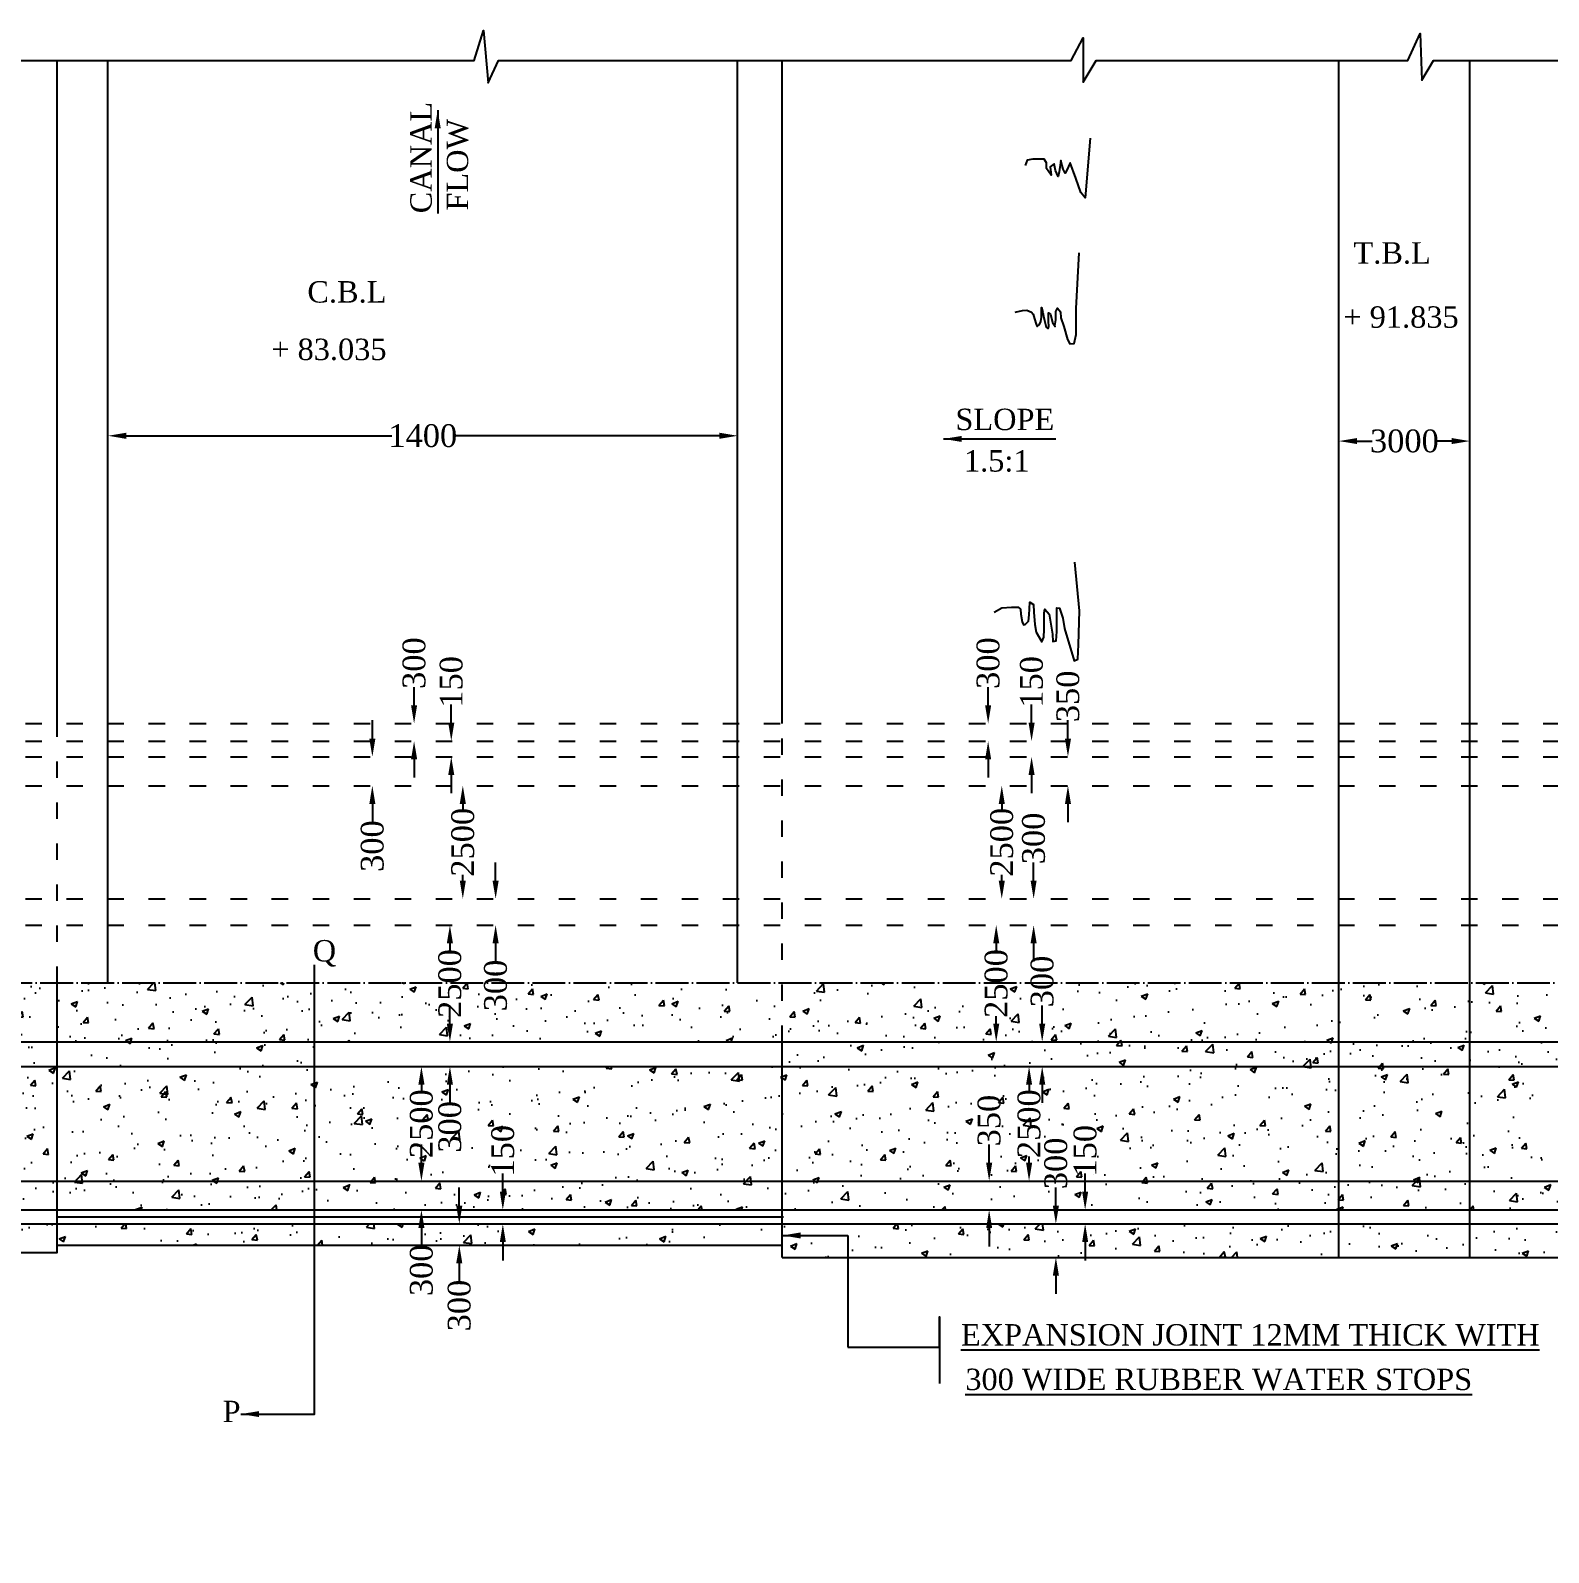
# Model space of a CAD drawing. Header units: millimetres. Extents: x -109570 to 262268, y -246061 to 108364.
# Drawn here: x 74045 to 107356, y 32114 to 65512 of the extents above; entities that cross this region are included whole.
import ezdxf

# ---------------------------------------------------------------- set-up
doc = ezdxf.new("R2010")
doc.units = ezdxf.units.MM
doc.header["$MEASUREMENT"] = 0
doc.header["$PDMODE"] = 33
doc.header["$PDSIZE"] = 500
doc.linetypes.add('ACAD_ISO03W100', pattern=[30, 12, -18])
doc.linetypes.add('ACAD_ISO04W100', pattern=[30, 24, -3, 0, -3])
for name, color, linetype in [('DIM', 5, 'Continuous'), ('DOT LINE', 3, 'ACAD_ISO03W100'), ('DWG. LINE', 1, 'Continuous'), ('HATCH', 2, 'Continuous'), ('TEXT', 7, 'Continuous')]:
    doc.layers.add(name, color=color, linetype=linetype)
doc.styles.get("Standard").update_dxf_attribs({"font": 'TIMES.TTF', "height": 500})
doc.dimstyles.get("Standard").update_dxf_attribs({"dimtxt": 500, "dimasz": 400, "dimexe": 0.18, "dimexo": 0.0625, "dimgap": 0.09, "dimtad": 0, "dimdec": 0, "dimzin": 0, "dimdsep": 46, "dimtxsty": 'Standard', "dimcen": 0.09, "dimse1": 1, "dimse2": 1, "dimclrd": 5, "dimclre": 5, "dimclrt": 4, "dimadec": 0, "dimazin": 0, "dimtfac": 1, "dimtdec": 0, "dimtofl": 0, "dimtmove": 0, "dimatfit": 3, "dimfxl": 1, "dimtolj": 1, "dimtzin": 0, "dimarcsym": 0})
pattern_1 = [(50, (0, 0), (1434.52, -125.504), [150, -1650]), (355, (0, 0), (-277.503, 1504.384), [120, -1320]), (100.4514, (119.5, -10.5), (1157.019, 1378.879), [127.48, -1402.284]), (46.1842, (0, 400), (2134.482, -331.038), [225, -2475]), (96.6356, (177.9, 372.4), (1869.325, 1948.236), [191.22, -2103.426]), (351.1842, (0, 400), (1869.324, 1948.237), [180, -1980]), (21, (200, 300), (1193.814, -805.238), [150, -1650]), (326, (200, 300), (486.63, 1450.3), [120, -1320]), (71.4514, (299.5, 232.9), (1680.445, 645.061), [127.48, -1402.284]), (37.5, (0, 0), (24.3197, 665.7877), [0, -1304, 0, -1340, 0, -1325]), (7.5, (0, 0), (526.139, 788.8234), [0, -764, 0, -1274, 0, -505]), (327.5, (-446, 0), (1067.6449, -45.1097), [0, -500, 0, -1560, 0, -2070]), (317.5, (-646, 0), (1166.372, 200.21), [0, -650, 0, -1036, 0, -1470])]

# ---------------------------------------------------------------- blocks, each defined once
blk = doc.blocks.new('*D68')
at = {"layer": 'Defpoints', "color": 0}
for p in [(75746, 56566), (89562, 56618), (89562, 56586)]:
    blk.add_point(p, dxfattribs=at)
at = {"layer": 'DIM', "color": 5, "lineweight": -2}
for p, q in [((76146, 56618), (81972, 56618)), ((89162, 56618), (83336, 56618))]:
    blk.add_line(p, q, dxfattribs=at)
at = {"layer": 'DIM', "color": 5}
for points in [[(76146, 56685), (76146, 56551), (75746, 56618)], [(89162, 56685), (89162, 56551), (89562, 56618)]]:
    blk.add_solid(points, dxfattribs=at)
at = {"layer": 'DIM', "color": 4, "insert": (82654, 56618), "char_height": 500, "attachment_point": 5}
blk.add_mtext('\\A1;1400', dxfattribs=at)
blk = doc.blocks.new('*D69')
at = {"layer": 'Defpoints', "color": 0}
for p in [(82449, 50304), (82463, 50304), (82463, 49920)]:
    blk.add_point(p, dxfattribs=at)
at = {"layer": 'DIM', "color": 5, "lineweight": -2}
for p, q in [((82463, 50704), (82463, 51104)), ((82463, 49520), (82463, 49120))]:
    blk.add_line(p, q, dxfattribs=at)
at = {"layer": 'DIM', "color": 5}
for points in [[(82396, 50704), (82530, 50704), (82463, 50304)], [(82396, 49520), (82530, 49520), (82463, 49920)]]:
    blk.add_solid(points, dxfattribs=at)
at = {"layer": 'DIM', "color": 4, "insert": (82463, 51630), "char_height": 500, "attachment_point": 5, "rotation": 90}
blk.add_mtext('\\A1;300', dxfattribs=at)
blk = doc.blocks.new('*D70')
at = {"layer": 'Defpoints', "color": 0}
for p in [(83279, 49920), (83279, 49920), (83286, 49575)]:
    blk.add_point(p, dxfattribs=at)
at = {"layer": 'DIM', "color": 5, "lineweight": -2}
for p, q in [((83279, 50320), (83279, 50720)), ((83279, 49175), (83279, 48775))]:
    blk.add_line(p, q, dxfattribs=at)
at = {"layer": 'DIM', "color": 5}
for points in [[(83212, 50320), (83345, 50320), (83279, 49920)], [(83212, 49175), (83345, 49175), (83279, 49575)]]:
    blk.add_solid(points, dxfattribs=at)
at = {"layer": 'DIM', "color": 4, "insert": (83279, 51218), "char_height": 500, "attachment_point": 5, "rotation": 90}
blk.add_mtext('\\A1;150', dxfattribs=at)
blk = doc.blocks.new('*D71')
at = {"layer": 'Defpoints', "color": 0}
for p in [(81547, 49575), (81547, 48941), (81547, 48941)]:
    blk.add_point(p, dxfattribs=at)
at = {"layer": 'DIM', "color": 5, "lineweight": -2}
for p, q in [((81547, 49975), (81547, 50375)), ((81547, 48541), (81547, 48141))]:
    blk.add_line(p, q, dxfattribs=at)
at = {"layer": 'DIM', "color": 5}
for points in [[(81481, 49975), (81614, 49975), (81547, 49575)], [(81481, 48541), (81614, 48541), (81547, 48941)]]:
    blk.add_solid(points, dxfattribs=at)
at = {"layer": 'DIM', "color": 4, "insert": (81547, 47615), "char_height": 500, "attachment_point": 5, "rotation": 90}
blk.add_mtext('\\A1;300', dxfattribs=at)
blk = doc.blocks.new('*D72')
at = {"layer": 'Defpoints', "color": 0}
for p in [(83414, 48941), (83435, 46458), (83532, 46458)]:
    blk.add_point(p, dxfattribs=at)
at = {"layer": 'DIM', "color": 5, "lineweight": -2}
for p, q in [((83532, 48541), (83532, 48417)), ((83532, 46858), (83532, 46982))]:
    blk.add_line(p, q, dxfattribs=at)
at = {"layer": 'DIM', "color": 5}
for points in [[(83465, 48541), (83599, 48541), (83532, 48941)], [(83465, 46858), (83599, 46858), (83532, 46458)]]:
    blk.add_solid(points, dxfattribs=at)
at = {"layer": 'DIM', "color": 4, "insert": (83532, 47699), "char_height": 500, "attachment_point": 5, "rotation": 90}
blk.add_mtext('\\A1;2500', dxfattribs=at)
blk = doc.blocks.new('*D73')
at = {"layer": 'Defpoints', "color": 0}
for p in [(84231, 46458), (84252, 45882), (84295, 45882)]:
    blk.add_point(p, dxfattribs=at)
at = {"layer": 'DIM', "color": 5, "lineweight": -2}
for p, q in [((84252, 46858), (84252, 47258)), ((84252, 45482), (84252, 45082))]:
    blk.add_line(p, q, dxfattribs=at)
at = {"layer": 'DIM', "color": 5}
for points in [[(84185, 46858), (84319, 46858), (84252, 46458)], [(84185, 45482), (84319, 45482), (84252, 45882)]]:
    blk.add_solid(points, dxfattribs=at)
at = {"layer": 'DIM', "color": 4, "insert": (84252, 44556), "char_height": 500, "attachment_point": 5, "rotation": 90}
blk.add_mtext('\\A1;300', dxfattribs=at)
blk = doc.blocks.new('*D74')
at = {"layer": 'Defpoints', "color": 0}
for p in [(83246, 45882), (83173, 43319), (83249, 43319)]:
    blk.add_point(p, dxfattribs=at)
at = {"layer": 'DIM', "color": 5, "lineweight": -2}
for p, q in [((83249, 45482), (83249, 45317)), ((83249, 43719), (83249, 43883))]:
    blk.add_line(p, q, dxfattribs=at)
at = {"layer": 'DIM', "color": 5}
for points in [[(83182, 45482), (83316, 45482), (83249, 45882)], [(83182, 43719), (83316, 43719), (83249, 43319)]]:
    blk.add_solid(points, dxfattribs=at)
at = {"layer": 'DIM', "color": 4, "insert": (83249, 44600), "char_height": 500, "attachment_point": 5, "rotation": 90}
blk.add_mtext('\\A1;2500', dxfattribs=at)
blk = doc.blocks.new('*D75')
at = {"layer": 'Defpoints', "color": 0}
for p in [(83249, 43319), (83203, 42781), (83249, 42781)]:
    blk.add_point(p, dxfattribs=at)
at = {"layer": 'DIM', "color": 5, "lineweight": -2}
for p, q in [((83249, 43719), (83249, 44119)), ((83249, 42381), (83249, 41981))]:
    blk.add_line(p, q, dxfattribs=at)
at = {"layer": 'DIM', "color": 5}
for points in [[(83182, 43719), (83316, 43719), (83249, 43319)], [(83182, 42381), (83316, 42381), (83249, 42781)]]:
    blk.add_solid(points, dxfattribs=at)
at = {"layer": 'DIM', "color": 4, "insert": (83249, 41455), "char_height": 500, "attachment_point": 5, "rotation": 90}
blk.add_mtext('\\A1;300', dxfattribs=at)
blk = doc.blocks.new('*D76')
at = {"layer": 'Defpoints', "color": 0}
for p in [(82863, 42781), (82624, 40266), (82744, 40266)]:
    blk.add_point(p, dxfattribs=at)
at = {"layer": 'DIM', "color": 5, "lineweight": -2}
for p, q in [((82624, 42381), (82624, 42241)), ((82624, 40666), (82624, 40806))]:
    blk.add_line(p, q, dxfattribs=at)
at = {"layer": 'DIM', "color": 5}
for points in [[(82557, 42381), (82691, 42381), (82624, 42781)], [(82557, 40666), (82691, 40666), (82624, 40266)]]:
    blk.add_solid(points, dxfattribs=at)
at = {"layer": 'DIM', "color": 4, "insert": (82624, 41524), "char_height": 500, "attachment_point": 5, "rotation": 90}
blk.add_mtext('\\A1;2500', dxfattribs=at)
blk = doc.blocks.new('*D77')
at = {"layer": 'Defpoints', "color": 0}
for p in [(82624, 40266), (82605, 39633), (82624, 39633)]:
    blk.add_point(p, dxfattribs=at)
at = {"layer": 'DIM', "color": 5, "lineweight": -2}
for p, q in [((82624, 40666), (82624, 41066)), ((82624, 39233), (82624, 38833))]:
    blk.add_line(p, q, dxfattribs=at)
at = {"layer": 'DIM', "color": 5}
for points in [[(82557, 40666), (82691, 40666), (82624, 40266)], [(82557, 39233), (82691, 39233), (82624, 39633)]]:
    blk.add_solid(points, dxfattribs=at)
at = {"layer": 'DIM', "color": 4, "insert": (82624, 38307), "char_height": 500, "attachment_point": 5, "rotation": 90}
blk.add_mtext('\\A1;300', dxfattribs=at)
blk = doc.blocks.new('*D78')
at = {"layer": 'Defpoints', "color": 0}
for p in [(84410, 39633), (84410, 39633), (84410, 39325)]:
    blk.add_point(p, dxfattribs=at)
at = {"layer": 'DIM', "color": 5, "lineweight": -2}
for p, q in [((84410, 40033), (84410, 40433)), ((84410, 38925), (84410, 38525))]:
    blk.add_line(p, q, dxfattribs=at)
at = {"layer": 'DIM', "color": 5}
for points in [[(84344, 40033), (84477, 40033), (84410, 39633)], [(84344, 38925), (84477, 38925), (84410, 39325)]]:
    blk.add_solid(points, dxfattribs=at)
at = {"layer": 'DIM', "color": 4, "insert": (84410, 40930), "char_height": 500, "attachment_point": 5, "rotation": 90}
blk.add_mtext('\\A1;150', dxfattribs=at)
blk = doc.blocks.new('*D79')
at = {"layer": 'Defpoints', "color": 0}
for p in [(83430, 39325), (83404, 38860), (83455, 38860)]:
    blk.add_point(p, dxfattribs=at)
at = {"layer": 'DIM', "color": 5, "lineweight": -2}
for p, q in [((83455, 39725), (83455, 40125)), ((83455, 38460), (83455, 38060))]:
    blk.add_line(p, q, dxfattribs=at)
at = {"layer": 'DIM', "color": 5}
for points in [[(83388, 39725), (83521, 39725), (83455, 39325)], [(83388, 38460), (83521, 38460), (83455, 38860)]]:
    blk.add_solid(points, dxfattribs=at)
at = {"layer": 'DIM', "color": 4, "insert": (83455, 37534), "char_height": 500, "attachment_point": 5, "rotation": 90}
blk.add_mtext('\\A1;300', dxfattribs=at)
blk = doc.blocks.new('*D80')
at = {"layer": 'Defpoints', "color": 0}
for p in [(95990, 39325), (96545, 39325), (95979, 38591)]:
    blk.add_point(p, dxfattribs=at)
at = {"layer": 'DIM', "color": 5, "lineweight": -2}
for p, q in [((96545, 39725), (96545, 40127)), ((96545, 38191), (96545, 37791))]:
    blk.add_line(p, q, dxfattribs=at)
at = {"layer": 'DIM', "color": 5}
for points in [[(96478, 39725), (96612, 39725), (96545, 39325)], [(96478, 38191), (96612, 38191), (96545, 38591)]]:
    blk.add_solid(points, dxfattribs=at)
at = {"layer": 'DIM', "color": 4, "insert": (96545, 40653), "char_height": 500, "attachment_point": 5, "rotation": 90}
blk.add_mtext('\\A1;300', dxfattribs=at)
blk = doc.blocks.new('*D82')
at = {"layer": 'Defpoints', "color": 0}
for p in [(97187, 39633), (97187, 39633), (97176, 39325)]:
    blk.add_point(p, dxfattribs=at)
at = {"layer": 'DIM', "color": 5, "lineweight": -2}
for p, q in [((97187, 40033), (97187, 40433)), ((97187, 38925), (97187, 38525))]:
    blk.add_line(p, q, dxfattribs=at)
at = {"layer": 'DIM', "color": 5}
for points in [[(97121, 40033), (97254, 40033), (97187, 39633)], [(97121, 38925), (97254, 38925), (97187, 39325)]]:
    blk.add_solid(points, dxfattribs=at)
at = {"layer": 'DIM', "color": 4, "insert": (97187, 40930), "char_height": 500, "attachment_point": 5, "rotation": 90}
blk.add_mtext('\\A1;150', dxfattribs=at)
blk = doc.blocks.new('*D83')
at = {"layer": 'Defpoints', "color": 0}
for p in [(95081, 40266), (95879, 40266), (95924, 39633)]:
    blk.add_point(p, dxfattribs=at)
at = {"layer": 'DIM', "color": 5, "lineweight": -2}
for p, q in [((95081, 40666), (95081, 41066)), ((95081, 39233), (95081, 38833))]:
    blk.add_line(p, q, dxfattribs=at)
at = {"layer": 'DIM', "color": 5}
for points in [[(95015, 40666), (95148, 40666), (95081, 40266)], [(95015, 39233), (95148, 39233), (95081, 39633)]]:
    blk.add_solid(points, dxfattribs=at)
at = {"layer": 'DIM', "color": 4, "insert": (95081, 41592), "char_height": 500, "attachment_point": 5, "rotation": 90}
blk.add_mtext('\\A1;350', dxfattribs=at)
blk = doc.blocks.new('*D84')
at = {"layer": 'Defpoints', "color": 0}
for p in [(95935, 42781), (95957, 42781), (95891, 40266)]:
    blk.add_point(p, dxfattribs=at)
at = {"layer": 'DIM', "color": 5, "lineweight": -2}
for p, q in [((95957, 42381), (95957, 42241)), ((95957, 40666), (95957, 40806))]:
    blk.add_line(p, q, dxfattribs=at)
at = {"layer": 'DIM', "color": 5}
for points in [[(95891, 42381), (96024, 42381), (95957, 42781)], [(95891, 40666), (96024, 40666), (95957, 40266)]]:
    blk.add_solid(points, dxfattribs=at)
at = {"layer": 'DIM', "color": 4, "insert": (95957, 41524), "char_height": 500, "attachment_point": 5, "rotation": 90}
blk.add_mtext('\\A1;2500', dxfattribs=at)
blk = doc.blocks.new('*D85')
at = {"layer": 'Defpoints', "color": 0}
for p in [(96245, 43319), (96245, 43319), (96245, 42781)]:
    blk.add_point(p, dxfattribs=at)
at = {"layer": 'DIM', "color": 5, "lineweight": -2}
for p, q in [((96245, 43719), (96245, 44119)), ((96245, 42381), (96245, 41981))]:
    blk.add_line(p, q, dxfattribs=at)
at = {"layer": 'DIM', "color": 5}
for points in [[(96179, 43719), (96312, 43719), (96245, 43319)], [(96179, 42381), (96312, 42381), (96245, 42781)]]:
    blk.add_solid(points, dxfattribs=at)
at = {"layer": 'DIM', "color": 4, "insert": (96245, 44644), "char_height": 500, "attachment_point": 5, "rotation": 90}
blk.add_mtext('\\A1;300', dxfattribs=at)
blk = doc.blocks.new('*D86')
at = {"layer": 'Defpoints', "color": 0}
for p in [(95236, 45882), (95258, 45882), (95524, 43319)]:
    blk.add_point(p, dxfattribs=at)
at = {"layer": 'DIM', "color": 5, "lineweight": -2}
for p, q in [((95236, 45482), (95236, 45317)), ((95236, 43719), (95236, 43883))]:
    blk.add_line(p, q, dxfattribs=at)
at = {"layer": 'DIM', "color": 5}
for points in [[(95170, 45482), (95303, 45482), (95236, 45882)], [(95170, 43719), (95303, 43719), (95236, 43319)]]:
    blk.add_solid(points, dxfattribs=at)
at = {"layer": 'DIM', "color": 4, "insert": (95236, 44600), "char_height": 500, "attachment_point": 5, "rotation": 90}
blk.add_mtext('\\A1;2500', dxfattribs=at)
blk = doc.blocks.new('*D87')
at = {"layer": 'Defpoints', "color": 0}
for p in [(95924, 46458), (96057, 46458), (95979, 45882)]:
    blk.add_point(p, dxfattribs=at)
at = {"layer": 'DIM', "color": 5, "lineweight": -2}
for p, q in [((96057, 46858), (96057, 47258)), ((96057, 45482), (96057, 45082))]:
    blk.add_line(p, q, dxfattribs=at)
at = {"layer": 'DIM', "color": 5}
for points in [[(95990, 46858), (96123, 46858), (96057, 46458)], [(95990, 45482), (96123, 45482), (96057, 45882)]]:
    blk.add_solid(points, dxfattribs=at)
at = {"layer": 'DIM', "color": 4, "insert": (96057, 47783), "char_height": 500, "attachment_point": 5, "rotation": 90}
blk.add_mtext('\\A1;300', dxfattribs=at)
blk = doc.blocks.new('*D88')
at = {"layer": 'Defpoints', "color": 0}
for p in [(95358, 48941), (95779, 48941), (95746, 46458)]:
    blk.add_point(p, dxfattribs=at)
at = {"layer": 'DIM', "color": 5, "lineweight": -2}
for p, q in [((95358, 48541), (95358, 48417)), ((95358, 46858), (95358, 46982))]:
    blk.add_line(p, q, dxfattribs=at)
at = {"layer": 'DIM', "color": 5}
for points in [[(95291, 48541), (95425, 48541), (95358, 48941)], [(95291, 46858), (95425, 46858), (95358, 46458)]]:
    blk.add_solid(points, dxfattribs=at)
at = {"layer": 'DIM', "color": 4, "insert": (95358, 47699), "char_height": 500, "attachment_point": 5, "rotation": 90}
blk.add_mtext('\\A1;2500', dxfattribs=at)
blk = doc.blocks.new('*D89')
at = {"layer": 'Defpoints', "color": 0}
for p in [(96810, 49575), (96810, 49575), (96777, 48941)]:
    blk.add_point(p, dxfattribs=at)
at = {"layer": 'DIM', "color": 5, "lineweight": -2}
for p, q in [((96810, 49975), (96810, 50375)), ((96810, 48541), (96810, 48141))]:
    blk.add_line(p, q, dxfattribs=at)
at = {"layer": 'DIM', "color": 5}
for points in [[(96744, 49975), (96877, 49975), (96810, 49575)], [(96744, 48541), (96877, 48541), (96810, 48941)]]:
    blk.add_solid(points, dxfattribs=at)
at = {"layer": 'DIM', "color": 4, "insert": (96810, 50900), "char_height": 500, "attachment_point": 5, "rotation": 90}
blk.add_mtext('\\A1;350', dxfattribs=at)
blk = doc.blocks.new('*D90')
at = {"layer": 'Defpoints', "color": 0}
for p in [(96012, 49920), (96012, 49920), (96057, 49575)]:
    blk.add_point(p, dxfattribs=at)
at = {"layer": 'DIM', "color": 5, "lineweight": -2}
for p, q in [((96012, 50320), (96012, 50720)), ((96012, 49175), (96012, 48775))]:
    blk.add_line(p, q, dxfattribs=at)
at = {"layer": 'DIM', "color": 5}
for points in [[(95946, 50320), (96079, 50320), (96012, 49920)], [(95946, 49175), (96079, 49175), (96012, 49575)]]:
    blk.add_solid(points, dxfattribs=at)
at = {"layer": 'DIM', "color": 4, "insert": (96012, 51218), "char_height": 500, "attachment_point": 5, "rotation": 90}
blk.add_mtext('\\A1;150', dxfattribs=at)
blk = doc.blocks.new('*D91')
at = {"layer": 'Defpoints', "color": 0}
for p in [(95059, 50304), (95059, 50304), (95092, 49920)]:
    blk.add_point(p, dxfattribs=at)
at = {"layer": 'DIM', "color": 5, "lineweight": -2}
for p, q in [((95059, 50704), (95059, 51104)), ((95059, 49520), (95059, 49120))]:
    blk.add_line(p, q, dxfattribs=at)
at = {"layer": 'DIM', "color": 5}
for points in [[(94992, 50704), (95125, 50704), (95059, 50304)], [(94992, 49520), (95125, 49520), (95059, 49920)]]:
    blk.add_solid(points, dxfattribs=at)
at = {"layer": 'DIM', "color": 4, "insert": (95059, 51630), "char_height": 500, "attachment_point": 5, "rotation": 90}
blk.add_mtext('\\A1;300', dxfattribs=at)
blk = doc.blocks.new('*D92')
at = {"layer": 'Defpoints', "color": 0}
for p in [(102755, 56536), (105629, 56502), (105629, 56502)]:
    blk.add_point(p, dxfattribs=at)
at = {"layer": 'DIM', "color": 5, "lineweight": -2}
for p, q in [((103155, 56502), (103482, 56502)), ((105229, 56502), (104902, 56502))]:
    blk.add_line(p, q, dxfattribs=at)
at = {"layer": 'DIM', "color": 5}
for points in [[(103155, 56569), (103155, 56436), (102755, 56502)], [(105229, 56569), (105229, 56436), (105629, 56502)]]:
    blk.add_solid(points, dxfattribs=at)
at = {"layer": 'DIM', "color": 4, "insert": (104192, 56502), "char_height": 500, "attachment_point": 5}
blk.add_mtext('\\A1;3000', dxfattribs=at)

msp = doc.modelspace()

# ---------------------------------------------------------------- hatches: boundary and pattern name
at = {"layer": 'HATCH'}
h = msp.add_hatch(dxfattribs=at)
h.set_pattern_fill('AR-CONC', color=256, scale=200, style=0)
h.paths.add_polyline_path([(58002.6, 39325.3), (49684.8, 39325.3), (49684.8, 37850.4), (50360.7, 37620.8), (50360.7, 38698.2), (58002.6, 38698.2)])
h.paths.add_polyline_path([(62354.3, 39325.3), (58002.6, 39325.3), (58002.6, 38698.2), (62354.3, 38698.2)])
h.paths.add_polyline_path([(74632.8, 39325.3), (62354.3, 39325.3), (62354.3, 38698.2), (74632.8, 38698.2)])
h.paths.add_polyline_path([(74632.8, 40266.3), (62354.3, 40266.3), (62354.3, 39632.6), (74632.8, 39632.6)])
h.paths.add_polyline_path([(74632.8, 42781), (62354.3, 42781), (62354.3, 40266.3), (74632.8, 40266.3)])
h.paths.add_polyline_path([(74632.8, 43318.8), (62354.3, 43318.8), (62354.3, 42781), (74632.8, 42781)])
h.paths.add_polyline_path([(74632.8, 44614), (62354.3, 44614), (62354.3, 43318.8), (74632.8, 43318.8)])
h.paths.add_polyline_path([(80278.5, 39325.3), (74632.8, 39325.3), (74632.8, 38860), (80278.5, 38860)])
h.paths.add_polyline_path([(80278.5, 40266.3), (74632.8, 40266.3), (74632.8, 39632.6), (80278.5, 39632.6)])
h.paths.add_polyline_path([(80278.5, 42781), (74632.8, 42781), (74632.8, 40266.3), (80278.5, 40266.3)])
h.paths.add_polyline_path([(80278.5, 44614), (74632.8, 44614), (74632.8, 43318.8), (80278.5, 43318.8)])
h.paths.add_polyline_path([(80278.5, 43318.8), (74632.8, 43318.8), (74632.8, 42781), (80278.5, 42781)])
h.paths.add_polyline_path([(70130, 43993.9), (70130, 45295), (70888.7, 45295), (70888.7, 43993.9)], flags=9)
h.paths.add_polyline_path([(68828.1, 43758), (68828.1, 45442.4), (69586.8, 45442.4), (69586.8, 43758)], flags=9)
h = msp.add_hatch(dxfattribs=at)
h.set_pattern_fill('AR-CONC', color=256, scale=200, style=0)
h.set_pattern_definition(pattern_1)
h.paths.add_polyline_path([(90542.6, 39325.3), (80278.5, 39325.3), (80278.5, 38860), (90542.6, 38860)])
h.paths.add_polyline_path([(90542.6, 40266.3), (80278.5, 40266.3), (80278.5, 39632.6), (90542.6, 39632.6)])
h.paths.add_polyline_path([(90542.6, 42781), (80278.5, 42781), (80278.5, 40266.3), (90542.6, 40266.3)])
h.paths.add_polyline_path([(90542.6, 44614), (80278.5, 44614), (80278.5, 43318.8), (90542.6, 43318.8)])
h.paths.add_polyline_path([(82869.6, 40804.7), (82869.6, 42105.9), (83628.3, 42105.9), (83628.3, 40804.7)], flags=24)
h.paths.add_polyline_path([(82244.6, 40681.5), (82244.6, 42365.9), (83003.3, 42365.9), (83003.3, 40681.5)], flags=24)
h.paths.add_polyline_path([(84030.9, 40307.7), (84030.9, 41552.3), (84789.5, 41552.3), (84789.5, 40307.7)], flags=24)
h.paths.add_polyline_path([(83872.7, 43905.3), (83872.7, 45206.5), (84631.4, 45206.5), (84631.4, 43905.3)], flags=9)
h.paths.add_polyline_path([(82869.6, 43758), (82869.6, 45442.4), (83628.3, 45442.4), (83628.3, 43758)], flags=9)
h = msp.add_hatch(dxfattribs=at)
h.set_pattern_fill('AR-CONC', color=256, scale=200, style=0)
h.set_pattern_definition(pattern_1)
h.paths.add_polyline_path([(102754.7, 39325.3), (90542.6, 39325.3), (90542.6, 38590.9), (102754.7, 38590.9)])
h.paths.add_polyline_path([(102754.7, 40266.3), (90542.6, 40266.3), (90542.6, 39632.6), (102754.7, 39632.6)])
h.paths.add_polyline_path([(102754.7, 42781), (90542.6, 42781), (90542.6, 40266.3), (102754.7, 40266.3)])
h.paths.add_polyline_path([(102754.7, 43318.8), (90542.6, 43318.8), (90542.6, 42781), (102754.7, 42781)])
h.paths.add_polyline_path([(102754.7, 44614), (90542.6, 44614), (90542.6, 43318.8), (102754.7, 43318.8)])
h.paths.add_polyline_path([(105629, 39325.3), (102754.7, 39325.3), (102754.7, 38590.9), (105629, 38590.9)])
h.paths.add_polyline_path([(105629, 40266.3), (102754.7, 40266.3), (102754.7, 39632.6), (105629, 39632.6)])
h.paths.add_polyline_path([(105629, 42781), (102754.7, 42781), (102754.7, 40266.3), (105629, 40266.3)])
h.paths.add_polyline_path([(105629, 43318.8), (102754.7, 43318.8), (102754.7, 42781), (105629, 42781)])
h.paths.add_polyline_path([(105629, 44614), (102754.7, 44614), (102754.7, 43318.8), (105629, 43318.8)])
h.paths.add_polyline_path([(114356.8, 44614), (105629, 44614), (105629, 43318.8), (114356.8, 43318.8)])
h.paths.add_polyline_path([(114356.8, 43318.8), (105629, 43318.8), (105629, 42781), (114356.8, 42781)])
h.paths.add_polyline_path([(114356.8, 42781), (105629, 42781), (105629, 40266.3), (114285, 40266.3), (114356.8, 40791)])
h.paths.add_polyline_path([(114285, 40266.3), (105629, 40266.3), (105629, 39632.6), (114198.2, 39632.6)])
h.paths.add_polyline_path([(112952.9, 39325.3), (105629, 39325.3), (105629, 38590.9), (112502.2, 38590.9), (112502.2, 37429.9), (113879.7, 37306), (113941.6, 37758.1), (112952.9, 37805.9)])
h.paths.add_polyline_path([(96165.5, 40002), (96165.5, 41303.2), (96924.2, 41303.2), (96924.2, 40002)], flags=9)
h.paths.add_polyline_path([(96808.2, 40307.7), (96808.2, 41552.3), (97566.8, 41552.3), (97566.8, 40307.7)], flags=24)
h.paths.add_polyline_path([(94702.1, 40941.4), (94702.1, 42242.6), (95460.7, 42242.6), (95460.7, 40941.4)], flags=24)
h.paths.add_polyline_path([(95578, 40681.5), (95578, 42365.9), (96336.6, 42365.9), (96336.6, 40681.5)], flags=24)
h.paths.add_polyline_path([(95865.8, 43993.9), (95865.8, 45295), (96624.5, 45295), (96624.5, 43993.9)], flags=9)
h.paths.add_polyline_path([(94856.9, 43758), (94856.9, 45442.4), (95615.6, 45442.4), (95615.6, 43758)], flags=9)

# ---------------------------------------------------------------- linework, layer by layer
at = {"layer": 'DIM'}
for points in [[(78662.2, 35152.8), (80278.5, 35152.8), (80278.5, 45007.4)], [(91982.1, 36622.3), (93995.1, 36622.3), (93995.1, 37284.2), (93995.1, 35826.4)]]:
    msp.add_lwpolyline(points, dxfattribs=at)
at = {"layer": 'DOT LINE', "ltscale": 30}
for points in [[(48737.9, 50304.3), (114356.8, 50304.3)], [(74632.8, 44614), (74632.8, 50304.3)], [(90542.6, 43318.8), (90542.6, 50304.3)], [(48737.9, 49920.2), (114356.8, 49920.2)], [(48737.9, 49574.5), (114356.8, 49574.5)], [(48737.9, 48940.8), (114356.8, 48940.8)], [(48737.9, 46457.7), (114356.8, 46457.7)], [(48737.9, 45881.5), (114356.8, 45881.5)]]:
    msp.add_lwpolyline(points, dxfattribs=at)
at = {"layer": 'DOT LINE', "linetype": 'ACAD_ISO04W100', "ltscale": 30}
msp.add_lwpolyline([(11252.8, 44614), (143766.5, 44614)], dxfattribs=at)
at = {"layer": 'DWG. LINE'}
for points in [[(68715.2, 64855.5), (83784.3, 64855.5), (83987.7, 65511.9), (84089.5, 64360), (84315.5, 64855.5), (96878.2, 64855.5), (97144.1, 65350.4), (97144.1, 64374.5), (97432.4, 64855.5), (104269.6, 64855.5), (104541.8, 65446.4), (104573.8, 64422.5), (104830.1, 64855.5), (109302.5, 64855.5)], [(74632.8, 50304.3), (74632.8, 64855.5)], [(75745.8, 44614), (75745.8, 64855.5)], [(89561.6, 44614), (89561.6, 64855.5)], [(90542.6, 50304.3), (90542.6, 64855.5)], [(102754.7, 38590.9), (102754.7, 64855.5)], [(105629, 38590.9), (105629, 64855.5)], [(90542.6, 38590.9), (112502.2, 38590.9), (112502.2, 37429.9), (117986.4, 36936.6), (117986.4, 32114.5), (121049.3, 32114.5), (121049.3, 49600.5)], [(41504.3, 32535.5), (41504.3, 36398.5), (50360.7, 37620.8), (50360.7, 38698.2), (74632.8, 38698.2), (74632.8, 44614)], [(48737.9, 43318.8), (114356.8, 43318.8)], [(90542.6, 38590.9), (90542.6, 43318.8)], [(48737.9, 42781), (114356.8, 42781)], [(48737.9, 40266.3), (114356.8, 40266.3)], [(48737.9, 39632.6), (114356.8, 39632.6)], [(74632.8, 39480.3), (90570, 39480.3)], [(48737.9, 39325.3), (114356.8, 39325.3)], [(74632.8, 38860), (90542.6, 38860)]]:
    msp.add_lwpolyline(points, dxfattribs=at)
at = {"layer": 'HATCH'}
for points in [[(97295.5, 63150.5), (97187.7, 61835.5), (97091, 61954.3), (96983.2, 62273.8), (96856.8, 62608.1), (96856.8, 62608.1), (96778.7, 62429.8), (96752.6, 62381.5), (96704.3, 62467), (96656, 62660.1), (96618.8, 62407.5), (96596.5, 62303.5), (96533.3, 62441), (96511, 62582.1), (96511, 62582.1), (96418, 62522.7), (96444, 62333.2), (96444, 62333.2), (96339.9, 62485.5), (96339.9, 62604.4), (96291.6, 62686.1), (96038.8, 62686.1), (95916.1, 62667.6), (95871.4, 62548.7)], [(95653.5, 59329.4), (95815.6, 59369.3), (95907.2, 59376.4), (96008.2, 59329.4), (96048.1, 59284.9), (96078.7, 59181.6), (96111.5, 59068.9), (96132.7, 59015), (96184.4, 59057.2), (96214.9, 59125.3), (96229, 59219.1), (96229, 59360), (96229, 59430.4), (96259.5, 59320.1), (96273.6, 59242.6), (96292.4, 59146.4), (96330, 59003.2), (96367.6, 58970.4), (96388.7, 59010.3), (96386.4, 59141.7), (96386.4, 59277.8), (96386.4, 59313), (96426.3, 59289.6), (96468.6, 59104.2), (96532, 59015), (96521.6, 59029.7), (96546.1, 59162.8), (96546.1, 59345.9), (96579, 59421), (96649.5, 59341.2), (96656.5, 59207.4), (96722.3, 59012.6), (96799.8, 58728.7), (96851.5, 58632.4), (96943.1, 58644.2), (96987.7, 58839), (96990.1, 59094.8), (96987.7, 59409.2), (97056.7, 60634.6)], [(95189.6, 52748.3), (95358.4, 52842.9), (95568.4, 52854.3), (95721.1, 52854.3), (95770.7, 52812.4), (95774.5, 52701.8), (95805.1, 52533.9), (95835.6, 52469.1), (95881.4, 52484.4), (95946.3, 52549.2), (95957.8, 52686.5), (95965.4, 52820), (95976.9, 52964.9), (96053.2, 52919.1), (96060.9, 52747.5), (96079.9, 52480.5), (96114.3, 52312.7), (96240.3, 52095.3), (96282.3, 52202.1), (96286.1, 52366.1), (96286.1, 52537.8), (96286.1, 52736.1), (96301.4, 52812.4), (96301.4, 52812.4), (96400.6, 52705.6), (96438.8, 52438.6), (96473.2, 52263.2), (96477, 52103), (96477, 52103), (96549.5, 52118.2), (96564.8, 52324.2), (96564.8, 52697.9), (96564.8, 52842.9), (96625.9, 52835.2), (96694.6, 52617.8), (96736.6, 52392.8), (96946.5, 51679.6), (97026.7, 51717.8), (97042, 52038.1), (97060.4, 52777), (96962.1, 53843.8)]]:
    msp.add_lwpolyline(points, dxfattribs=at)

# ---------------------------------------------------------------- texts
at = {"layer": 'TEXT'}
for s, p in [('CANAL', (82849.3, 61499.8)), ('FLOW', (83649.5, 61558.8))]:
    msp.add_text(s, height=470, rotation=90, dxfattribs=at).set_placement(p)
for s, p in [('T.B.L', (103075.4, 60395.8)), ('C.B.L', (80121.1, 59541.5)), ('+ 91.835', (102853, 58989)), ('+ 83.035', (79328.4, 58279.3)), ('SLOPE', (94340.5, 56742.9)), ('1.5:1', (94527.9, 55832.8)), ('Q', (80240.1, 45083.9)), ('%%UEXPANSION JOINT 12MM THICK WITH', (94461.9, 36657.3)), ('%%U300 WIDE RUBBER WATER STOPS', (94558.1, 35679.6)), ('P', (78260.7, 34976.4))]:
    msp.add_text(s, height=470, dxfattribs=at).set_placement(p)

# ---------------------------------------------------------------- dimensions: what is measured, and where the dimension line sits
at = {"layer": 'DIM'}
for base, p1, p2, text, picture, middle in [((89561.6, 56617.9), (75745.8, 56565.9), (89561.6, 56586.4), '1400', '*D68', (82653.7, 56617.9)), ((105629, 56502.3), (102754.7, 56535.9), (105629, 56502.3), '3000', '*D92', (104191.9, 56502.3))]:
    dim = msp.add_linear_dim(base=base, p1=p1, p2=p2, text=text, dimstyle='Standard', dxfattribs=at)
    dim.commit()
    dim.dimension.update_dxf_attribs({"geometry": picture, "text_midpoint": middle})
for base, p1, p2, text, picture, middle in [((82463, 50304.3), (82463, 49920.2), (82448.7, 50304.3), '300', '*D69', (82463, 51630)), ((95058.7, 50304.3), (95092, 49920.2), (95058.7, 50304.3), '300', '*D91', (95058.7, 51630)), ((83278.8, 49920.2), (83285.5, 49574.5), (83278.8, 49920.2), '150', '*D70', (83278.8, 51217.6)), ((96012.2, 49920.2), (96056.6, 49574.5), (96012.2, 49920.2), '150', '*D90', (96012.2, 51217.6)), ((96810.5, 49574.5), (96777.2, 48940.8), (96810.5, 49574.5), '350', '*D89', (96810.5, 50900.2)), ((81547.4, 48940.8), (81547.4, 49574.5), (81547.4, 48940.8), '300', '*D71', (81547.4, 47615.1)), ((83532, 46457.7), (83414, 48940.8), (83435.3, 46457.7), '2500', '*D72', (83532, 47699.2)), ((95358.1, 48940.8), (95746.1, 46457.7), (95779.4, 48940.8), '2500', '*D88', (95358.1, 47699.2)), ((96056.7, 46457.7), (95979.1, 45881.5), (95923.6, 46457.7), '300', '*D87', (96056.7, 47783.4)), ((84252.1, 45881.5), (84230.6, 46457.7), (84295, 45881.5), '300', '*D73', (84252.1, 44555.9)), ((83249, 43318.8), (83245.6, 45881.5), (83172.9, 43318.8), '2500', '*D74', (83249, 44600.2)), ((95236.2, 45881.5), (95524.5, 43318.8), (95258.4, 45881.5), '2500', '*D86', (95236.2, 44600.2)), ((96245.2, 43318.8), (96245.2, 42781), (96245.2, 43318.8), '300', '*D85', (96245.2, 44644.5)), ((83249, 42781), (83249, 43318.8), (83203.5, 42781), '300', '*D75', (83249, 41455.3)), ((82623.9, 40266.3), (82863.5, 42781), (82743.9, 40266.3), '2500', '*D76', (82623.9, 41523.7)), ((95957.3, 42781), (95890.8, 40266.3), (95935.1, 42781), '2500', '*D84', (95957.3, 41523.7)), ((84410.2, 39632.6), (84410.2, 39325.3), (84410.2, 39632.6), '150', '*D78', (84410.2, 40930)), ((97187.5, 39632.6), (97176.4, 39325.3), (97187.5, 39632.6), '150', '*D82', (97187.5, 40930)), ((82623.9, 39632.6), (82623.9, 40266.3), (82604.5, 39632.6), '300', '*D77', (82623.9, 38306.9)), ((83454.7, 38860), (83429.6, 39325.3), (83404.4, 38860), '300', '*D79', (83454.7, 37534.3))]:
    dim = msp.add_linear_dim(base=base, p1=p1, p2=p2, angle=90, text=text, dimstyle='Standard', dxfattribs=at)
    dim.commit()
    dim.dimension.update_dxf_attribs({"geometry": picture, "text_midpoint": middle})
for base, p1, p2, text, picture, middle in [((95081.4, 40266.3), (95923.5, 39632.6), (95879.2, 40266.3), '350', '*D83', (95081.4, 41592)), ((96544.8, 39325.3), (95979.1, 38590.9), (95990.2, 39325.3), '300', '*D80', (96544.8, 40652.6))]:
    dim = msp.add_linear_dim(base=base, p1=p1, p2=p2, angle=90, text=text, dimstyle='Standard', dxfattribs=at)
    dim.commit()
    dim.dimension.update_dxf_attribs({"geometry": picture, "text_midpoint": middle, "dimtype": 160})

# ---------------------------------------------------------------- leaders
for points in [[(82981.1, 63765.9), (82981.1, 61495.7)], [(94079.2, 56549.2), (96544, 56549.2)], [(90542.6, 39071.9), (91982.1, 39071.9), (91982.1, 36622.3)], [(78662.2, 35152.8), (80278.5, 35152.8)]]:
    msp.add_leader(points, dimstyle='Standard', override={"dimgap": 0.09, "dimtad": 0}, dxfattribs=at)

doc.saveas('drawing.dxf')
